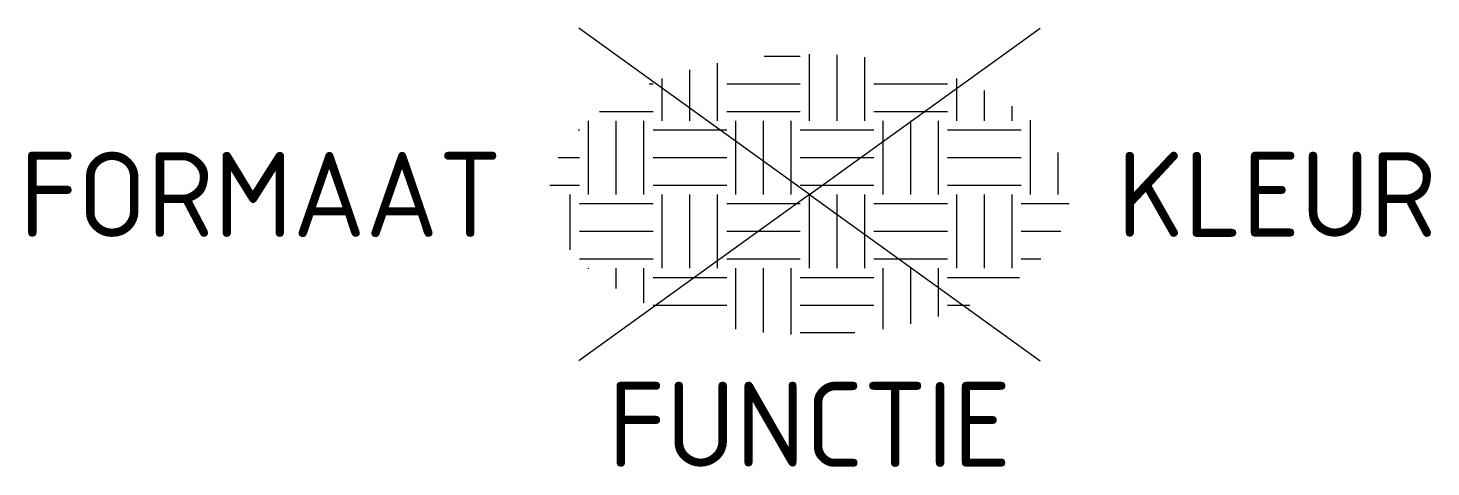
# Model space of a CAD drawing. Extents: x -16.6 to 13.2, y -5.8 to 3.5.
import ezdxf
from ezdxf.enums import TextEntityAlignment as Align

# ---------------------------------------------------------------- set-up
doc = ezdxf.new("R2010")
doc.units = 0
doc.styles.add('NLCS-ISO', font='NLCS-ISO.ttf')

msp = doc.modelspace()

# ---------------------------------------------------------------- linework, layer by layer
for p, q in [((0, 0), (-4.895, 3.524)), ((0, 0), (4.895, 3.524)), ((-1.953, 1.562), (-1.953, 2.783)), ((-0.961, 2.93), (-0.195, 2.93)), ((0, 1.562), (0, 2.975)), ((0.586, 1.562), (0.586, 2.958)), ((1.172, 1.562), (1.172, 2.907)), ((-3.125, 1.562), (-3.125, 2.453)), ((-2.539, 1.562), (-2.539, 2.642)), ((3.125, 1.562), (3.125, 2.453)), ((-3.403, 2.344), (-3.32, 2.344)), ((-1.758, 2.344), (-0.195, 2.344)), ((1.367, 2.344), (2.93, 2.344)), ((3.711, 1.562), (3.711, 2.204)), ((4.297, 1.562), (4.297, 1.87)), ((-4.688, 0), (-4.688, 1.562)), ((-4.457, 1.758), (-3.32, 1.758)), ((-4.102, 0), (-4.102, 1.562)), ((-3.516, 0), (-3.516, 1.562)), ((-1.758, 1.758), (-0.195, 1.758)), ((-1.563, 0), (-1.563, 1.562)), ((-0.977, 0), (-0.977, 1.562)), ((-0.391, 0), (-0.391, 1.562)), ((1.367, 1.758), (2.93, 1.758)), ((1.562, 0), (1.562, 1.562)), ((2.148, 0), (2.148, 1.562)), ((2.734, 0), (2.734, 1.562)), ((4.688, 0), (4.688, 1.575)), ((-4.907, 1.367), (-4.883, 1.367)), ((-3.32, 1.367), (-1.758, 1.367)), ((-0.195, 1.367), (1.367, 1.367)), ((2.93, 1.367), (4.492, 1.367)), ((-5.331, 0.781), (-4.883, 0.781)), ((-3.32, 0.781), (-1.758, 0.781)), ((-0.195, 0.781), (1.367, 0.781)), ((2.93, 0.781), (4.492, 0.781)), ((5.273, 0), (5.273, 0.887)), ((-5.513, 0.195), (-4.883, 0.195)), ((0, 0), (-4.895, -3.524)), ((-3.32, 0.195), (-1.758, 0.195)), ((-3.125, -1.563), (-3.125, 0)), ((-2.539, -1.563), (-2.539, 0)), ((-0.195, 0.195), (1.367, 0.195)), ((0, -1.563), (0, 0)), ((0, 0), (4.895, -3.524)), ((0.586, -1.563), (0.586, 0)), ((2.93, 0.195), (4.492, 0.195)), ((3.125, -1.563), (3.125, 0)), ((3.711, -1.563), (3.711, 0)), ((-5.078, -1.172), (-5.078, 0)), ((-4.883, -0.195), (-3.32, -0.195)), ((-1.953, -1.563), (-1.953, 0)), ((-1.758, -0.195), (-0.195, -0.195)), ((1.172, -1.563), (1.172, 0)), ((1.367, -0.195), (2.93, -0.195)), ((4.297, -1.563), (4.297, 0)), ((4.492, -0.195), (5.513, -0.195)), ((-4.883, -0.781), (-3.32, -0.781)), ((-1.758, -0.781), (-0.195, -0.781)), ((1.367, -0.781), (2.93, -0.781)), ((4.492, -0.781), (5.331, -0.781)), ((-4.883, -1.367), (-3.32, -1.367)), ((-1.758, -1.367), (-0.195, -1.367)), ((1.367, -1.367), (2.93, -1.367)), ((4.492, -1.367), (4.907, -1.367)), ((-4.688, -1.575), (-4.688, -1.563)), ((-4.102, -1.993), (-4.102, -1.563)), ((-3.516, -2.295), (-3.516, -1.563)), ((-3.32, -1.758), (-1.758, -1.758)), ((-1.563, -2.854), (-1.563, -1.563)), ((-0.977, -2.928), (-0.977, -1.563)), ((-0.391, -2.968), (-0.391, -1.563)), ((-0.195, -1.758), (1.367, -1.758)), ((1.562, -2.854), (1.562, -1.563)), ((2.148, -2.741), (2.148, -1.563)), ((2.734, -2.585), (2.734, -1.563)), ((2.93, -1.758), (4.457, -1.758)), ((-3.32, -2.344), (-1.758, -2.344)), ((-0.195, -2.344), (1.367, -2.344)), ((2.93, -2.344), (3.403, -2.344)), ((-0.195, -2.93), (0.961, -2.93))]:
    msp.add_line(p, q)

# ---------------------------------------------------------------- texts
at = {"style": 'NLCS-ISO'}
msp.add_attdef('FORMAAT', text='', height=1.8, dxfattribs=at).set_placement((-6.525, 0), align=Align.MIDDLE_RIGHT)
msp.add_attdef('KLEUR', text='', height=1.8, dxfattribs=at).set_placement((6.525, 0), align=Align.MIDDLE_LEFT)
at = {"style": 'NLCS-ISO', "flags": 1}
msp.add_attdef('FUNCTIE', text='', height=1.8, dxfattribs=at).set_placement((0, -3.975), align=Align.TOP_CENTER)

doc.saveas('drawing.dxf')
